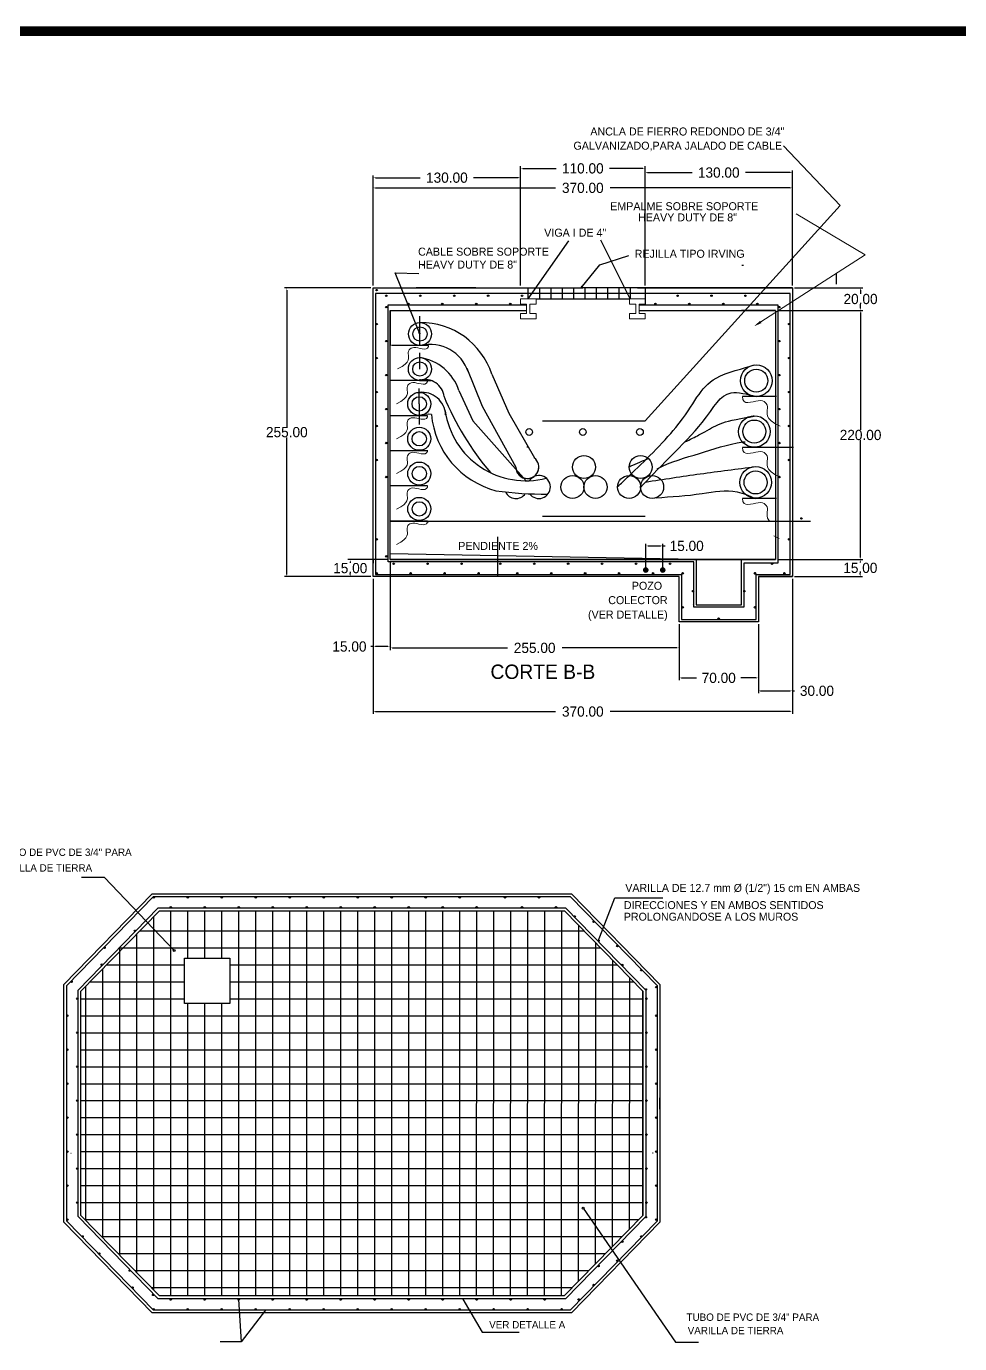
# Model space of a CAD drawing. Header units: centimetres. Extents: x 899 to 279254, y -3207 to 1299.
# Drawn here: x 9778 to 10602, y -2242 to -1079 of the extents above; entities that cross this region are included whole.
import ezdxf
from ezdxf.enums import TextEntityAlignment as Align

# ---------------------------------------------------------------- set-up
doc = ezdxf.new("R2010")
doc.units = ezdxf.units.CM
doc.header["$LTSCALE"] = 10
doc.header["$MEASUREMENT"] = 0
doc.layers.get('0').update_dxf_attribs({"linetype": 'CONTINUOUS'})
doc.layers.get('DEFPOINTS').update_dxf_attribs({"color": 2, "linetype": 'CONTINUOUS'})
for name, color, linetype in [('CABLES Y VARILLAS', 7, 'CONTINUOUS'), ('DIM', 7, 'CONTINUOUS'), ('Ductos', 30, 'CONTINUOUS'), ('MARCO', 7, 'CONTINUOUS'), ('REGISTRO', 1, 'CONTINUOUS'), ('TEXTOS', 7, 'CONTINUOUS'), ('VARILLAS', 30, 'CONTINUOUS')]:
    doc.layers.add(name, color=color, linetype=linetype)
doc.styles.get("Standard").update_dxf_attribs({"font": ''})
doc.styles.add('Zurich', font='')
doc.styles.get('Standard').set_extended_font_data('Zurich Ex BT')
doc.styles.get('Zurich').set_extended_font_data('Zurich Ex BT')
doc.dimstyles.new('AR-1', dxfattribs={"dimscale": 40, "dimtxt": 0.05, "dimasz": 0.04, "dimexe": 0.06, "dimexo": 0.05, "dimgap": 0.01, "dimtad": 0, "dimtih": 1, "dimtoh": 1, "dimzin": 0, "dimdsep": 46, "dimtxsty": 'Zurich', "dimblk": 'CLOSEDBLANK', "dimcen": 0, "dimclre": 256, "dimclrt": 256, "dimadec": 0, "dimazin": 0, "dimtfac": 1, "dimtofl": 0, "dimtmove": 2, "dimatfit": 3, "dimldrblk": 'CLOSEDBLANK', "dimfxl": 0, "dimtolj": 1, "dimtzin": 0, "dimarcsym": 0})
doc.dimstyles.get("Standard").update_dxf_attribs({"dimtxt": 9, "dimasz": 2, "dimexe": 2, "dimexo": 2, "dimgap": 0.09, "dimtad": 0, "dimtih": 1, "dimtoh": 1, "dimzin": 0, "dimdsep": 46, "dimtxsty": 'Standard', "dimcen": 0.09, "dimadec": 0, "dimazin": 0, "dimtfac": 1, "dimtofl": 0, "dimtmove": 0, "dimatfit": 3, "dimfxl": 0, "dimtolj": 1, "dimtzin": 0, "dimarcsym": 0})

# ---------------------------------------------------------------- blocks, each defined once
blk = doc.blocks.new('_ClosedBlank')
at = {"color": 0, "linetype": 'ByBlock', "lineweight": -2}
for p, q in [((-1, 0.17), (0, 0)), ((-1, 0.17), (-1, -0.17)), ((0, 0), (-1, -0.17))]:
    blk.add_line(p, q, dxfattribs=at)
blk = doc.blocks.new('*D14')
at = {"layer": 'DEFPOINTS', "color": 0}
for p in [(10354.3, -1605.1), (10424.3, -1605.1), (10424.3, -1654.5)]:
    blk.add_point(p, dxfattribs=at)
at = {"layer": 'DIM', "color": 0, "lineweight": -2}
for p, q in [((10354.3, -1607.1), (10354.3, -1656.5)), ((10424.3, -1607.1), (10424.3, -1656.5)), ((10356.3, -1654.5), (10369.8, -1654.5)), ((10422.3, -1654.5), (10408.9, -1654.5))]:
    blk.add_line(p, q, dxfattribs=at)
at = {"layer": 'DIM', "color": 0}
for points in [[(10356.3, -1654.2), (10356.3, -1654.8), (10354.3, -1654.5)], [(10422.3, -1654.2), (10422.3, -1654.8), (10424.3, -1654.5)]]:
    blk.add_solid(points, dxfattribs=at)
at = {"layer": 'DIM', "color": 0, "insert": (10389.3, -1654.5), "char_height": 9, "attachment_point": 5}
blk.add_mtext('\\A1;70.00', dxfattribs=at)
blk = doc.blocks.new('*D15')
at = {"layer": 'DEFPOINTS', "color": 0}
for p in [(10454.3, -1565.1), (10424.3, -1605.1), (10424.3, -1665.9)]:
    blk.add_point(p, dxfattribs=at)
at = {"layer": 'DIM', "color": 0, "lineweight": -2}
for p, q in [((10454.3, -1567.1), (10454.3, -1667.9)), ((10424.3, -1607.1), (10424.3, -1667.9)), ((10426.3, -1665.9), (10452.3, -1665.9)), ((10454.3, -1665.9), (10456.3, -1665.9))]:
    blk.add_line(p, q, dxfattribs=at)
at = {"layer": 'DIM', "color": 0}
for points in [[(10426.3, -1665.6), (10426.3, -1666.3), (10424.3, -1665.9)], [(10452.3, -1665.6), (10452.3, -1666.3), (10454.3, -1665.9)]]:
    blk.add_solid(points, dxfattribs=at)
at = {"layer": 'DIM', "color": 0, "insert": (10476, -1665.9), "char_height": 9, "attachment_point": 5}
blk.add_mtext('\\A1;30.00', dxfattribs=at)
blk = doc.blocks.new('*D16')
at = {"layer": 'DEFPOINTS', "color": 0}
for p in [(10099.3, -1550.1), (10064, -1565.1), (10084.3, -1565.1)]:
    blk.add_point(p, dxfattribs=at)
at = {"layer": 'TEXTOS', "color": 0, "lineweight": -2}
for p, q in [((10097.3, -1550.1), (10062, -1550.1)), ((10064, -1552.1), (10064, -1552.9)), ((10082.3, -1565.1), (10062, -1565.1)), ((10064, -1563.1), (10064, -1562.2))]:
    blk.add_line(p, q, dxfattribs=at)
at = {"layer": 'TEXTOS', "color": 0}
for points in [[(10063.7, -1552.1), (10064.4, -1552.1), (10064, -1550.1)], [(10063.7, -1563.1), (10064.4, -1563.1), (10064, -1565.1)]]:
    blk.add_solid(points, dxfattribs=at)
at = {"layer": 'TEXTOS', "color": 0, "insert": (10064, -1557.6), "char_height": 9, "attachment_point": 5}
blk.add_mtext('\\A1;15.00', dxfattribs=at)
blk = doc.blocks.new('*D17')
at = {"layer": 'DEFPOINTS', "color": 0}
for p in [(10339.9, -1538), (10324.9, -1559.3), (10339.9, -1559.3)]:
    blk.add_point(p, dxfattribs=at)
at = {"layer": 'TEXTOS', "color": 0, "lineweight": -2}
for p, q in [((10324.9, -1557.3), (10324.9, -1536)), ((10326.9, -1538), (10337.9, -1538)), ((10339.9, -1557.3), (10339.9, -1536)), ((10339.9, -1538), (10341.9, -1538))]:
    blk.add_line(p, q, dxfattribs=at)
at = {"layer": 'TEXTOS', "color": 0}
for points in [[(10326.9, -1537.7), (10326.9, -1538.3), (10324.9, -1538)], [(10337.9, -1537.7), (10337.9, -1538.3), (10339.9, -1538)]]:
    blk.add_solid(points, dxfattribs=at)
at = {"layer": 'TEXTOS', "color": 0, "insert": (10361, -1538), "char_height": 9, "attachment_point": 5}
blk.add_mtext('\\A1;15.00', dxfattribs=at)
blk = doc.blocks.new('*D18')
at = {"layer": 'DEFPOINTS', "color": 0}
for p in [(10084.3, -1565.1), (10454.3, -1565.1), (10454.3, -1684.2)]:
    blk.add_point(p, dxfattribs=at)
at = {"layer": 'DIM', "color": 0, "lineweight": -2}
for p, q in [((10084.3, -1567.1), (10084.3, -1686.2)), ((10454.3, -1567.1), (10454.3, -1686.2)), ((10086.3, -1684.2), (10245.1, -1684.2)), ((10452.3, -1684.2), (10293.6, -1684.2))]:
    blk.add_line(p, q, dxfattribs=at)
at = {"layer": 'DIM', "color": 0}
for points in [[(10086.3, -1683.9), (10086.3, -1684.6), (10084.3, -1684.2)], [(10452.3, -1683.9), (10452.3, -1684.6), (10454.3, -1684.2)]]:
    blk.add_solid(points, dxfattribs=at)
at = {"layer": 'DIM', "color": 0, "insert": (10269.3, -1684.2), "char_height": 9, "attachment_point": 5}
blk.add_mtext('\\A1;370.00', dxfattribs=at)
blk = doc.blocks.new('*D19')
at = {"layer": 'DEFPOINTS', "color": 0}
for p in [(10439.3, -1550.1), (10454.3, -1565.1), (10514.3, -1565.1)]:
    blk.add_point(p, dxfattribs=at)
at = {"layer": 'DIM', "color": 0, "lineweight": -2}
for p, q in [((10441.3, -1550.1), (10516.3, -1550.1)), ((10514.3, -1552.1), (10514.3, -1552.7)), ((10456.3, -1565.1), (10516.3, -1565.1)), ((10514.3, -1563.1), (10514.3, -1562))]:
    blk.add_line(p, q, dxfattribs=at)
at = {"layer": 'DIM', "color": 0}
for points in [[(10514, -1552.1), (10514.7, -1552.1), (10514.3, -1550.1)], [(10514, -1563.1), (10514.7, -1563.1), (10514.3, -1565.1)]]:
    blk.add_solid(points, dxfattribs=at)
at = {"layer": 'DIM', "color": 0, "insert": (10514.3, -1557.4), "char_height": 9, "attachment_point": 5}
blk.add_mtext('\\A1;15.00', dxfattribs=at)
blk = doc.blocks.new('*D20')
at = {"layer": 'DEFPOINTS', "color": 0}
for p in [(10084.3, -1222), (10084.3, -1310.1), (10454.3, -1310.1)]:
    blk.add_point(p, dxfattribs=at)
at = {"layer": 'TEXTOS', "color": 0, "lineweight": -2}
for p, q in [((10084.3, -1308.1), (10084.3, -1220)), ((10454.3, -1308.1), (10454.3, -1220)), ((10086.3, -1222), (10245.1, -1222)), ((10452.3, -1222), (10293.6, -1222))]:
    blk.add_line(p, q, dxfattribs=at)
at = {"layer": 'TEXTOS', "color": 0}
for points in [[(10086.3, -1221.7), (10086.3, -1222.4), (10084.3, -1222)], [(10452.3, -1221.7), (10452.3, -1222.4), (10454.3, -1222)]]:
    blk.add_solid(points, dxfattribs=at)
at = {"layer": 'TEXTOS', "color": 0, "insert": (10269.3, -1222), "char_height": 9, "attachment_point": 5}
blk.add_mtext('\\A1;370.00', dxfattribs=at)
blk = doc.blocks.new('*D21')
at = {"layer": 'DEFPOINTS', "color": 0}
for p in [(10084.3, -1310.1), (10008, -1565.1), (10084.3, -1565.1)]:
    blk.add_point(p, dxfattribs=at)
at = {"layer": 'DIM', "color": 0, "lineweight": -2}
for p, q in [((10082.3, -1310.1), (10006, -1310.1)), ((10008, -1312.1), (10008, -1432.9)), ((10008, -1563.1), (10008, -1442.2)), ((10082.3, -1565.1), (10006, -1565.1))]:
    blk.add_line(p, q, dxfattribs=at)
at = {"layer": 'DIM', "color": 0}
for points in [[(10007.7, -1312.1), (10008.3, -1312.1), (10008, -1310.1)], [(10007.7, -1563.1), (10008.3, -1563.1), (10008, -1565.1)]]:
    blk.add_solid(points, dxfattribs=at)
at = {"layer": 'DIM', "color": 0, "insert": (10008, -1437.6), "char_height": 9, "attachment_point": 5}
blk.add_mtext('\\A1;255.00', dxfattribs=at)
blk = doc.blocks.new('*D22')
at = {"layer": 'DEFPOINTS', "color": 0}
for p in [(10439.3, -1330.1), (10514.5, -1330.1), (10439.3, -1550.1)]:
    blk.add_point(p, dxfattribs=at)
at = {"layer": 'DIM', "color": 0, "lineweight": -2}
for p, q in [((10441.3, -1330.1), (10516.5, -1330.1)), ((10514.5, -1332.1), (10514.5, -1435.4)), ((10514.5, -1548.1), (10514.5, -1444.7)), ((10441.3, -1550.1), (10516.5, -1550.1))]:
    blk.add_line(p, q, dxfattribs=at)
at = {"layer": 'DIM', "color": 0}
for points in [[(10514.2, -1332.1), (10514.8, -1332.1), (10514.5, -1330.1)], [(10514.2, -1548.1), (10514.8, -1548.1), (10514.5, -1550.1)]]:
    blk.add_solid(points, dxfattribs=at)
at = {"layer": 'DIM', "color": 0, "insert": (10514.5, -1440.1), "char_height": 9, "attachment_point": 5}
blk.add_mtext('\\A1;220.00', dxfattribs=at)
blk = doc.blocks.new('*D23')
at = {"layer": 'DEFPOINTS', "color": 0}
for p in [(10454.3, -1310.1), (10439.3, -1330.1), (10514.5, -1330.1)]:
    blk.add_point(p, dxfattribs=at)
at = {"layer": 'DIM', "color": 0, "lineweight": -2}
for p, q in [((10456.3, -1310.1), (10516.5, -1310.1)), ((10514.5, -1312.1), (10514.5, -1315.4)), ((10514.5, -1328.1), (10514.5, -1324.7)), ((10441.3, -1330.1), (10516.5, -1330.1))]:
    blk.add_line(p, q, dxfattribs=at)
at = {"layer": 'DIM', "color": 0}
for points in [[(10514.2, -1312.1), (10514.9, -1312.1), (10514.5, -1310.1)], [(10514.2, -1328.1), (10514.9, -1328.1), (10514.5, -1330.1)]]:
    blk.add_solid(points, dxfattribs=at)
at = {"layer": 'DIM', "color": 0, "insert": (10514.5, -1320.1), "char_height": 9, "attachment_point": 5}
blk.add_mtext('\\A1;20.00', dxfattribs=at)
blk = doc.blocks.new('*D24')
at = {"layer": 'DEFPOINTS', "color": 0}
for p in [(10214.3, -1213), (10084.3, -1310.1), (10214.3, -1310.1)]:
    blk.add_point(p, dxfattribs=at)
at = {"layer": 'DIM', "color": 0, "lineweight": -2}
for p, q in [((10084.3, -1308.1), (10084.3, -1211)), ((10086.3, -1213), (10125.8, -1213)), ((10212.3, -1213), (10172.9, -1213)), ((10214.3, -1308.1), (10214.3, -1211))]:
    blk.add_line(p, q, dxfattribs=at)
at = {"layer": 'DIM', "color": 0}
for points in [[(10086.3, -1212.7), (10086.3, -1213.4), (10084.3, -1213)], [(10212.3, -1212.7), (10212.3, -1213.4), (10214.3, -1213)]]:
    blk.add_solid(points, dxfattribs=at)
at = {"layer": 'DIM', "color": 0, "insert": (10149.3, -1213), "char_height": 9, "attachment_point": 5}
blk.add_mtext('\\A1;130.00', dxfattribs=at)
blk = doc.blocks.new('*D25')
at = {"layer": 'DEFPOINTS', "color": 0}
for p in [(10324.3, -1204.8), (10214.3, -1308.1), (10324.3, -1308.1)]:
    blk.add_point(p, dxfattribs=at)
at = {"layer": 'DIM', "color": 0, "lineweight": -2}
for p, q in [((10214.3, -1306.1), (10214.3, -1202.8)), ((10216.3, -1204.8), (10245.8, -1204.8)), ((10322.3, -1204.8), (10292.9, -1204.8)), ((10324.3, -1306.1), (10324.3, -1202.8))]:
    blk.add_line(p, q, dxfattribs=at)
at = {"layer": 'DIM', "color": 0}
for points in [[(10216.3, -1204.5), (10216.3, -1205.1), (10214.3, -1204.8)], [(10322.3, -1204.5), (10322.3, -1205.1), (10324.3, -1204.8)]]:
    blk.add_solid(points, dxfattribs=at)
at = {"layer": 'DIM', "color": 0, "insert": (10269.3, -1204.8), "char_height": 9, "attachment_point": 5}
blk.add_mtext('\\A1;110.00', dxfattribs=at)
blk = doc.blocks.new('*D26')
at = {"layer": 'DEFPOINTS', "color": 0}
for p in [(10454.3, -1208.5), (10324.3, -1310.1), (10454.3, -1310.1)]:
    blk.add_point(p, dxfattribs=at)
at = {"layer": 'DIM', "color": 0, "lineweight": -2}
for p, q in [((10324.3, -1308.1), (10324.3, -1206.5)), ((10326.3, -1208.5), (10365.8, -1208.5)), ((10452.3, -1208.5), (10412.9, -1208.5)), ((10454.3, -1308.1), (10454.3, -1206.5))]:
    blk.add_line(p, q, dxfattribs=at)
at = {"layer": 'DIM', "color": 0}
for points in [[(10326.3, -1208.2), (10326.3, -1208.9), (10324.3, -1208.5)], [(10452.3, -1208.2), (10452.3, -1208.9), (10454.3, -1208.5)]]:
    blk.add_solid(points, dxfattribs=at)
at = {"layer": 'DIM', "color": 0, "insert": (10389.3, -1208.5), "char_height": 9, "attachment_point": 5}
blk.add_mtext('\\A1;130.00', dxfattribs=at)
blk = doc.blocks.new('*D27')
at = {"layer": 'DEFPOINTS', "color": 0}
for p in [(10099.3, -1550.1), (10084.3, -1565.1), (10084.3, -1626.8)]:
    blk.add_point(p, dxfattribs=at)
at = {"layer": 'DIM', "color": 0, "lineweight": -2}
for p, q in [((10099.3, -1552.1), (10099.3, -1628.8)), ((10084.3, -1567.1), (10084.3, -1628.8)), ((10084.3, -1626.8), (10082.3, -1626.8)), ((10097.3, -1626.8), (10086.3, -1626.8))]:
    blk.add_line(p, q, dxfattribs=at)
at = {"layer": 'DIM', "color": 0}
for points in [[(10086.3, -1626.5), (10086.3, -1627.1), (10084.3, -1626.8)], [(10097.3, -1626.5), (10097.3, -1627.1), (10099.3, -1626.8)]]:
    blk.add_solid(points, dxfattribs=at)
at = {"layer": 'DIM', "color": 0, "insert": (10063.3, -1626.8), "char_height": 9, "attachment_point": 5}
blk.add_mtext('\\A1;15.00', dxfattribs=at)
blk = doc.blocks.new('*D28')
at = {"layer": 'DEFPOINTS', "color": 0}
for p in [(10099.3, -1626.8), (10354.3, -1626.8), (10354.3, -1628)]:
    blk.add_point(p, dxfattribs=at)
at = {"layer": 'DIM', "color": 0, "lineweight": -2}
for p, q in [((10099.3, -1628.8), (10099.3, -1630)), ((10101.3, -1628), (10202.7, -1628)), ((10352.3, -1628), (10251, -1628)), ((10354.3, -1628.8), (10354.3, -1630))]:
    blk.add_line(p, q, dxfattribs=at)
at = {"layer": 'DIM', "color": 0}
for points in [[(10101.3, -1627.7), (10101.3, -1628.3), (10099.3, -1628)], [(10352.3, -1627.7), (10352.3, -1628.3), (10354.3, -1628)]]:
    blk.add_solid(points, dxfattribs=at)
at = {"layer": 'DIM', "color": 0, "insert": (10226.8, -1628), "char_height": 9, "attachment_point": 5}
blk.add_mtext('\\A1;255.00', dxfattribs=at)
blk = doc.blocks.new('Marco-Reg')
at = {"layer": 'MARCO', "linetype": 'Continuous', "const_width": 8.49}
blk.add_lwpolyline([(11923.6, -3202.3), (11923.6, -1083.6), (8649.3, -1083.6), (8649.3, -3202.3)], close=True, dxfattribs=at)

msp = doc.modelspace()

# ---------------------------------------------------------------- linework, layer by layer
at = {"color": 0}
for p, q in [((10492.959, -1297.203), (10492.959, -1307.076)), ((10099.335, -1516.064), (10470.347, -1516.064))]:
    msp.add_line(p, q, dxfattribs=at)
at = {"layer": 'CABLES Y VARILLAS'}
for points in [[(10166.816, -1380.997), (10180.334, -1414.654), (10210.187, -1468.358)], [(10189.034, -1386.475), (10203.905, -1420.802), (10226.518, -1460.335)], [(10159.939, -1400.872), (10172.282, -1427.437), (10219.297, -1480.448)]]:
    msp.add_lwpolyline(points, dxfattribs=at)
for centre, radius in [((10125.544, -1350.924), 10.16), ((10125.544, -1350.924), 6.321), ((10125.444, -1381.859), 10.16), ((10125.444, -1381.859), 6.321), ((10422.43, -1392.133), 13.935), ((10422.43, -1392.133), 10.16), ((10124.921, -1412.614), 10.16), ((10124.921, -1412.614), 6.321), ((10420.691, -1437.013), 13.935), ((10420.691, -1437.013), 10.16), ((10124.921, -1443.443), 10.16), ((10124.921, -1443.443), 6.321), ((10124.934, -1474.125), 10.16), ((10124.934, -1474.125), 6.321), ((10421.85, -1481.913), 13.935), ((10421.85, -1481.913), 10.16), ((10124.934, -1505.308), 10.16), ((10124.934, -1505.308), 6.321)]:
    msp.add_circle(centre, radius, dxfattribs=at)
for centre, radius, start, end in [((10126.005, -1407.071), 66.309, 18.095956, 90.398186), ((10134.488, -1395.593), 35.516, 18.094162, 103.539021), ((10119.181, -1414.085), 42.846, 17.961528, 81.594922), ((10129.864, -1408.196), 17.097, 6.811927, 104.974825), ((10127.194, -1423.371), 21.04, 3.324321, 96.200247), ((10381.81, -1309.015), 254.263, 202.313541, 220.244618), ((10132.214, -1448.641), 26.875, 82.596003, 105.745945), ((10211.974, -1415.124), 76.605, 185.141923, 255.310072), ((10219.202, -1408.258), 72.239, 188.443647, 284.33187), ((10220.347, -1468.358), 10.16, 180, 0), ((10235.533, -1186.091), 306.166, 261.929115, 270.504033)]:
    msp.add_arc(centre, radius, start, end, dxfattribs=at)
for points, knots in [([(10359.345, -1446.227), (10364.059, -1444), (10387.132, -1432.687), (10387.236, -1428.541), (10422.572, -1423.312), (10419.959, -1423.326), (10419.816, -1423.327)], [57.68418635, 57.68418635, 57.68418635, 57.68418635, 67.81992654, 112.03387406, 119.05180915, 119.45614884, 119.45614884, 119.45614884, 119.45614884]), ([(10335.055, -1470.053), (10347.066, -1463.454), (10372.196, -1456.921), (10397.371, -1448.06), (10412.19, -1445.903), (10412.714, -1446.202)], [16.33168673, 16.33168673, 16.33168673, 16.33168673, 56.77685214, 96.6991308, 98.50797746, 98.50797746, 98.50797746, 98.50797746]), ([(10324.558, -1481.57), (10340.689, -1479.084), (10373.011, -1474.136), (10405.453, -1470.043), (10421.702, -1467.992)], [4.10076905, 4.10076905, 4.10076905, 4.10076905, 53.06154325, 102.19292614, 102.19292614, 102.19292614, 102.19292614])]:
    msp.add_open_spline(points, degree=3, knots=knots, dxfattribs=at)
msp.add_spline([(10334.061, -1495.468), (10374.637, -1491.751), (10405.605, -1490.218), (10421.505, -1496.214)], degree=3, dxfattribs=at)
at = {"layer": 'DIM'}
for p, q in [((10099.335, -1330.064), (10099.335, -1361.064)), ((10125.544, -1360.852), (10125.544, -1335.07)), ((10439.335, -1330.064), (10409.335, -1330.064)), ((10125.444, -1381.859), (10125.444, -1367.535)), ((10125.446, -1390.832), (10125.446, -1392.528)), ((10124.921, -1412.614), (10124.921, -1398.949)), ((10124.921, -1412.614), (10124.921, -1430.856)), ((10220.347, -1451.166), (10220.347, -1450.085)), ((10194.335, -1565.064), (10194.335, -1530.066)), ((9811.211, -2034.965), (9811.211, -2024.965)), ((10337.322, -2034.965), (10337.322, -2024.965))]:
    msp.add_line(p, q, dxfattribs=at)
msp.add_lwpolyline([(10125.446, -1392.019), (10135.394, -1392.019)], dxfattribs=at)
msp.add_arc((10381.81, -1309.015), 254.263, 227.387416, 227.389591, dxfattribs=at)
for points in [[(10310.191, -1468.073), (10314.037, -1466.403), (10320.092, -1463.799), (10327.081, -1460.75)], [(10300.038, -1485.535), (10302.627, -1483.137), (10306.234, -1479.793), (10310.423, -1475.836)]]:
    msp.add_open_spline(points, degree=3, dxfattribs=at)
at = {"layer": 'Ductos'}
for centre, radius in [((10221.972, -1437.431), 3.006), ((10269.335, -1437.431), 3.006), ((10319.724, -1437.431), 3.006), ((10270.347, -1468.358), 10.16), ((10320.347, -1468.358), 10.16), ((10260.187, -1485.993), 10.16), ((10260.187, -1485.993), 10.16), ((10280.507, -1485.993), 10.16), ((10280.507, -1485.993), 10.16), ((10310.187, -1485.993), 10.16), ((10310.187, -1485.993), 10.16), ((10330.507, -1485.993), 10.16), ((10330.507, -1485.993), 10.16)]:
    msp.add_circle(centre, radius, dxfattribs=at)
for centre, start, end in [((10220.347, -1468.358), 180, 53.07653), ((10230.507, -1485.993), 216.041566, 146.888864), ((10210.187, -1485.993), 205.094619, 325.243788), ((10210.187, -1485.993), 205.094619, 325.243788)]:
    msp.add_arc(centre, 10.16, start, end, dxfattribs=at)
at = {"layer": 'REGISTRO'}
for p, q in [((10133.193, -1361.064), (10100.347, -1361.064)), ((10132.181, -1392.064), (10099.335, -1392.064)), ((10440.347, -1405.991), (10410.347, -1405.991)), ((10132.181, -1423.064), (10099.335, -1423.064)), ((10455.347, -1450.991), (10410.347, -1450.991)), ((10132.181, -1454.064), (10099.335, -1454.064)), ((10132.181, -1485.066), (10099.335, -1485.066)), ((10440.347, -1495.991), (10410.347, -1495.991)), ((10132.181, -1516.064), (10099.335, -1516.064)), ((10132.181, -1516.064), (10099.335, -1516.064)), ((10099.335, -1550.064), (10439.335, -1550.064)), ((10369.335, -1550.058), (10369.335, -1590.058)), ((10409.335, -1590.058), (10409.335, -1550.058)), ((10369.335, -1590.058), (10409.335, -1590.058)), ((9826.211, -2128.86), (9826.211, -1931.068)), ((10322.322, -2128.86), (10322.322, -1931.068)), ((9817.211, -2073.965), (9817.711, -2073.965)), ((10331.322, -2073.965), (10330.822, -2073.965)), ((10252.948, -2199.965), (9895.585, -2199.965)), ((10252.948, -2199.966), (9895.585, -2199.966))]:
    msp.add_line(p, q, dxfattribs=at)
for points in [[(10324.335, -1310.064), (10454.335, -1310.064), (10454.335, -1530.066), (10454.335, -1565.064), (10424.335, -1565.064), (10424.335, -1605.058), (10354.335, -1605.058), (10354.335, -1565.064), (10084.335, -1565.064), (10084.335, -1530.066), (10084.335, -1310.064), (10214.335, -1310.064)], [(10319.071, -1330.064), (10439.335, -1330.064), (10439.335, -1550.064), (10099.335, -1550.064), (10099.335, -1530.066), (10099.335, -1330.064), (10219.599, -1330.064)], [(10259.322, -1844.965), (10337.322, -1924.965), (10337.322, -2134.965), (10259.27, -2214.966), (9889.263, -2214.966), (9811.211, -2134.965), (9811.211, -1924.965), (9889.211, -1844.965), (10259.211, -1844.965)], [(9895.585, -2199.966), (9826.211, -2128.86), (9826.211, -1931.068), (9895.535, -1859.965), (10252.998, -1859.965), (10322.322, -1931.068), (10322.322, -2128.86), (10252.948, -2199.966)]]:
    msp.add_lwpolyline(points, dxfattribs=at)
at = {"layer": 'REGISTRO', "lineweight": 5}
for points in [[(10105.791, -1381.604), (10109.693, -1379.528), (10112.409, -1377.595), (10114.141, -1375.794), (10115.092, -1374.114), (10115.465, -1372.545), (10115.461, -1371.076), (10115.285, -1369.696), (10115.137, -1368.395), (10115.186, -1367.168), (10115.466, -1366.038), (10115.974, -1365.032), (10116.709, -1364.181), (10117.668, -1363.511), (10118.852, -1363.052), (10120.257, -1362.833), (10121.883, -1362.881), (10123.71, -1363.192), (10125.645, -1363.634), (10127.578, -1364.04), (10129.399, -1364.244), (10130.998, -1364.08), (10132.263, -1363.383), (10133.084, -1361.985), (10133.193, -1361.064)], [(10104.779, -1412.604), (10108.681, -1410.528), (10111.396, -1408.595), (10113.129, -1406.794), (10114.08, -1405.114), (10114.453, -1403.545), (10114.449, -1402.076), (10114.272, -1400.696), (10114.125, -1399.395), (10114.174, -1398.168), (10114.454, -1397.038), (10114.962, -1396.032), (10115.696, -1395.181), (10116.656, -1394.511), (10117.84, -1394.052), (10119.245, -1393.833), (10120.871, -1393.881), (10122.698, -1394.192), (10124.633, -1394.634), (10126.566, -1395.04), (10128.387, -1395.244), (10129.985, -1395.08), (10131.251, -1394.383), (10132.072, -1392.985), (10132.181, -1392.064)], [(10443.598, -1432.391), (10438.89, -1429.886), (10435.614, -1427.554), (10433.524, -1425.381), (10432.377, -1423.355), (10431.927, -1421.462), (10431.931, -1419.689), (10432.144, -1418.024), (10432.323, -1416.454), (10432.263, -1414.974), (10431.926, -1413.611), (10431.313, -1412.398), (10430.426, -1411.371), (10429.269, -1410.563), (10427.841, -1410.009), (10426.145, -1409.744), (10424.183, -1409.802), (10421.98, -1410.178), (10419.645, -1410.711), (10417.313, -1411.201), (10415.116, -1411.447), (10413.187, -1411.249), (10411.661, -1410.408), (10410.67, -1408.722), (10410.347, -1405.991)], [(10104.779, -1443.604), (10108.681, -1441.528), (10111.396, -1439.595), (10113.129, -1437.794), (10114.08, -1436.114), (10114.453, -1434.545), (10114.449, -1433.076), (10114.272, -1431.696), (10114.125, -1430.395), (10114.174, -1429.168), (10114.454, -1428.038), (10114.962, -1427.032), (10115.696, -1426.181), (10116.656, -1425.511), (10117.84, -1425.052), (10119.245, -1424.833), (10120.871, -1424.881), (10122.698, -1425.192), (10124.633, -1425.634), (10126.566, -1426.04), (10128.387, -1426.244), (10129.985, -1426.08), (10131.251, -1425.383), (10132.072, -1423.985), (10132.181, -1423.064)], [(10443.598, -1477.391), (10438.89, -1474.886), (10435.614, -1472.554), (10433.524, -1470.381), (10432.377, -1468.355), (10431.927, -1466.462), (10431.931, -1464.689), (10432.144, -1463.024), (10432.323, -1461.454), (10432.263, -1459.974), (10431.926, -1458.611), (10431.313, -1457.398), (10430.426, -1456.371), (10429.269, -1455.563), (10427.841, -1455.009), (10426.145, -1454.744), (10424.183, -1454.802), (10421.98, -1455.178), (10419.645, -1455.711), (10417.313, -1456.201), (10415.116, -1456.447), (10413.187, -1456.249), (10411.661, -1455.408), (10410.67, -1453.722), (10410.347, -1450.991)], [(10104.779, -1505.605), (10108.681, -1503.53), (10111.396, -1501.597), (10113.129, -1499.796), (10114.08, -1498.116), (10114.453, -1496.547), (10114.449, -1495.077), (10114.272, -1493.697), (10114.125, -1492.396), (10114.174, -1491.169), (10114.454, -1490.039), (10114.962, -1489.034), (10115.696, -1488.183), (10116.656, -1487.513), (10117.84, -1487.054), (10119.245, -1486.834), (10120.871, -1486.882), (10122.698, -1487.194), (10124.633, -1487.636), (10126.566, -1488.042), (10128.387, -1488.246), (10129.985, -1488.082), (10131.251, -1487.384), (10132.072, -1485.987), (10132.181, -1485.066)], [(10434.112, -1515.992), (10433.524, -1515.381), (10432.377, -1513.355), (10431.927, -1511.462), (10431.931, -1509.689), (10432.144, -1508.024), (10432.323, -1506.454), (10432.263, -1504.974), (10431.926, -1503.611), (10431.313, -1502.398), (10430.426, -1501.371), (10429.269, -1500.563), (10427.841, -1500.009), (10426.145, -1499.744), (10424.183, -1499.802), (10421.98, -1500.178), (10419.645, -1500.711), (10417.313, -1501.201), (10415.116, -1501.447), (10413.187, -1501.249), (10411.661, -1500.408), (10410.67, -1498.722), (10410.347, -1495.991)], [(10104.779, -1536.604), (10108.681, -1534.528), (10111.396, -1532.595), (10113.129, -1530.794), (10114.08, -1529.114), (10114.453, -1527.545), (10114.449, -1526.076), (10114.272, -1524.696), (10114.125, -1523.395), (10114.174, -1522.168), (10114.454, -1521.038), (10114.962, -1520.032), (10115.696, -1519.181), (10116.656, -1518.511), (10117.84, -1518.052), (10119.245, -1517.833), (10120.871, -1517.881), (10122.698, -1518.192), (10124.633, -1518.634), (10126.566, -1519.04), (10128.387, -1519.244), (10129.985, -1519.08), (10131.251, -1518.383), (10132.072, -1516.985), (10132.181, -1516.064)], [(10442.586, -1531.464), (10437.878, -1528.96)]]:
    msp.add_lwpolyline(points, dxfattribs=at)
at = {"layer": 'REGISTRO'}
msp.add_lwpolyline([(9917.558, -1901.765), (9957.558, -1901.765), (9957.558, -1941.765), (9917.558, -1941.765)], close=True, dxfattribs=at)
at = {"layer": 'TEXTOS', "lineweight": 5}
for p, q in [((10518.605, -1281.084), (10457.796, -1244.795)), ((10426.371, -1340.307), (10518.605, -1281.084)), ((10219.599, -1324.657), (10219.599, -1332.82)), ((10222.671, -1324.657), (10222.671, -1332.82)), ((10228.058, -1319.937), (10228.058, -1324.657)), ((10310.612, -1319.937), (10310.612, -1324.657)), ((10315.999, -1324.657), (10315.999, -1332.82)), ((10319.071, -1324.657), (10319.071, -1332.82)), ((10228.066, -1332.82), (10228.066, -1337.54)), ((10310.612, -1332.82), (10310.612, -1337.54))]:
    msp.add_line(p, q, dxfattribs=at)
at = {"layer": 'TEXTOS'}
for p, q in [((10128.908, -1290.064), (10127.508, -1290.064)), ((10409.762, -1290.064), (10411.162, -1290.064)), ((10084.335, -1310.064), (10269.335, -1310.064)), ((10084.335, -1310.064), (10214.335, -1310.064)), ((10099.335, -1310.064), (10192.238, -1310.064)), ((10099.335, -1310.064), (10128.908, -1310.064)), ((10099.335, -1310.064), (10221.193, -1310.064)), ((10174.999, -1310.064), (10122.186, -1310.064)), ((10214.335, -1310.064), (10221.193, -1310.064)), ((10221.193, -1319.937), (10221.193, -1310.064)), ((10221.193, -1310.064), (10231.193, -1310.064)), ((10231.193, -1310.064), (10231.193, -1319.937)), ((10241.193, -1310.064), (10241.193, -1319.937)), ((10251.193, -1310.064), (10251.193, -1319.937)), ((10261.193, -1310.064), (10261.193, -1319.937)), ((10454.335, -1310.064), (10269.335, -1310.064)), ((10271.193, -1310.064), (10271.193, -1319.937)), ((10281.193, -1310.064), (10281.193, -1319.937)), ((10291.193, -1310.064), (10291.193, -1319.937)), ((10291.193, -1310.064), (10291.193, -1319.937)), ((10301.193, -1310.064), (10301.193, -1319.937)), ((10311.193, -1310.064), (10311.193, -1319.937)), ((10317.477, -1310.064), (10324.335, -1310.064)), ((10439.335, -1310.064), (10317.477, -1310.064)), ((10324.335, -1310.064), (10317.477, -1310.064)), ((10324.335, -1310.064), (10324.335, -1324.657)), ((10454.335, -1310.064), (10324.335, -1310.064)), ((10439.335, -1310.064), (10346.432, -1310.064)), ((10363.671, -1310.064), (10416.484, -1310.064)), ((10221.193, -1315), (10324.335, -1315)), ((10228.058, -1319.937), (10310.612, -1319.937)), ((10233.77, -1427.544), (10324.264, -1427.544)), ((10233.77, -1511.655), (10324.264, -1511.655)), ((10369.335, -1550.058), (10099.335, -1544.958)), ((10084.335, -1550.064), (10084.335, -1553.064)), ((10088.335, -1550.064), (10087.335, -1550.064)), ((10424.335, -1550.064), (10099.335, -1550.064)), ((10369.335, -1550.058), (10354.335, -1550.058)), ((10354.335, -1550.058), (10354.335, -1550.064)), ((10357.335, -1550.058), (10357.335, -1550.064)), ((10366.335, -1550.058), (10366.335, -1550.064)), ((10412.335, -1550.064), (10412.335, -1550.058)), ((10421.335, -1550.064), (10421.335, -1550.058)), ((10424.335, -1565.064), (10454.335, -1565.064)), ((10366.335, -1590.058), (10366.335, -1590.058)), ((10366.335, -1590.058), (10366.335, -1590.058))]:
    msp.add_line(p, q, dxfattribs=at)
at = {"layer": 'TEXTOS', "lineweight": 5}
for points in [[(10214.327, -1324.657), (10214.327, -1319.937), (10228.058, -1319.937)], [(10214.327, -1324.657), (10214.327, -1324.657), (10219.591, -1324.657)], [(10222.671, -1324.657), (10228.058, -1324.657)], [(10324.343, -1324.657), (10324.343, -1319.937), (10310.612, -1319.937)], [(10324.343, -1324.657), (10324.343, -1319.937), (10310.612, -1319.937)], [(10315.999, -1324.657), (10310.612, -1324.657)], [(10324.343, -1324.657), (10324.343, -1324.657), (10319.079, -1324.657)], [(10324.343, -1324.657), (10324.343, -1324.657), (10319.079, -1324.657)], [(10214.335, -1337.54), (10214.335, -1332.82), (10219.599, -1332.82)], [(10222.671, -1332.82), (10228.058, -1332.82)], [(10315.999, -1332.82), (10310.612, -1332.82)], [(10324.343, -1337.54), (10324.343, -1332.82), (10319.079, -1332.82)], [(10324.343, -1337.54), (10324.343, -1332.82), (10319.079, -1332.82)], [(10214.335, -1337.54), (10214.335, -1337.54), (10228.066, -1337.54)], [(10324.343, -1337.54), (10324.343, -1337.54), (10310.612, -1337.54)], [(10324.343, -1337.54), (10324.343, -1337.54), (10310.612, -1337.54)], [(10104.834, -1474.143), (10108.735, -1472.068), (10111.451, -1470.135), (10113.183, -1468.334), (10114.134, -1466.654), (10114.507, -1465.085), (10114.504, -1463.615), (10114.327, -1462.235), (10114.179, -1460.934), (10114.229, -1459.707), (10114.508, -1458.577), (10115.016, -1457.572), (10115.751, -1456.72), (10116.711, -1456.051), (10117.894, -1455.592), (10119.3, -1455.372), (10120.926, -1455.42), (10122.752, -1455.732), (10124.687, -1456.174), (10126.621, -1456.58), (10128.442, -1456.784), (10130.04, -1456.62), (10131.305, -1455.922), (10132.127, -1454.525), (10132.235, -1453.604)], [(10133.084, -1516.913), (10133.193, -1515.992)]]:
    msp.add_lwpolyline(points, dxfattribs=at)
at = {"layer": 'TEXTOS', "lineweight": 5, "const_width": 2.452}
for points in [[(10326.126, -1559.29, -1), (10323.674, -1559.29, -1)], [(10341.126, -1559.29, -1), (10338.674, -1559.29, -1)]]:
    msp.add_lwpolyline(points, format="xyb", close=True, dxfattribs=at)
at = {"layer": 'TEXTOS'}
for points, knots in [([(10310.423, -1475.836), (10322.741, -1464.198), (10366.871, -1421.094), (10373.841, -1389.517), (10411.077, -1381.342), (10420.85, -1378.288)], [37.02720234, 37.02720234, 37.02720234, 37.02720234, 73.51037437, 129.8266004, 165.48337438, 165.48337438, 165.48337438, 165.48337438]), ([(10320.343, -1486.27), (10331.999, -1473.114), (10380.219, -1428.758), (10392.766, -1398.384), (10414.217, -1403.979), (10422.224, -1406.068)], [31.39569486, 31.39569486, 31.39569486, 31.39569486, 81.96696227, 119.92541348, 142.53541572, 142.53541572, 142.53541572, 142.53541572])]:
    msp.add_open_spline(points, degree=3, knots=knots, dxfattribs=at)
at = {"layer": 'TEXTOS', "lineweight": 5}
msp.add_solid([(10427.015, -1341.293), (10425.727, -1339.322), (10420.46, -1344.171)], dxfattribs=at)
at = {"layer": 'VARILLAS'}
for p, q in [((9905.596, -2199.966), (9905.695, -1859.965)), ((9920.683, -1901.765), (9920.695, -1859.965)), ((9935.683, -1901.765), (9935.695, -1859.965)), ((9950.683, -1901.765), (9950.695, -1859.961)), ((9965.596, -2199.966), (9965.695, -1859.965)), ((9980.596, -2199.966), (9980.695, -1859.965)), ((9995.596, -2199.966), (9995.695, -1859.965)), ((10010.596, -2199.966), (10010.695, -1859.965)), ((10025.596, -2199.966), (10025.695, -1859.965)), ((10040.596, -2199.966), (10040.695, -1859.965)), ((10055.596, -2199.966), (10055.695, -1859.965)), ((10070.596, -2199.966), (10070.695, -1859.965)), ((10085.596, -2199.966), (10085.695, -1859.965)), ((10085.596, -2199.966), (10085.695, -1859.965)), ((10085.596, -2199.966), (10085.695, -1859.965)), ((10085.596, -2199.966), (10085.695, -1859.965)), ((10100.596, -2199.966), (10100.695, -1859.965)), ((10115.596, -2199.966), (10115.695, -1859.965)), ((10130.596, -2199.966), (10130.695, -1859.965)), ((10145.596, -2199.966), (10145.695, -1859.965)), ((10160.596, -2199.966), (10160.695, -1859.965)), ((10175.596, -2199.966), (10175.695, -1859.965)), ((10190.596, -2199.966), (10190.695, -1859.965)), ((10205.596, -2199.966), (10205.695, -1859.965)), ((10220.596, -2199.966), (10220.695, -1859.965)), ((10235.596, -2199.966), (10235.695, -1859.965)), ((10250.596, -2199.966), (10250.695, -1859.965)), ((9890.597, -2194.853), (9890.693, -1864.932)), ((9875.602, -2179.484), (9875.689, -1880.321)), ((9878.342, -1877.6), (10270.192, -1877.6)), ((10265.6, -2186.998), (10265.691, -1872.984)), ((9860.606, -2164.114), (9860.685, -1892.6)), ((9860.685, -1892.6), (10284.817, -1892.6)), ((10280.604, -2171.619), (10280.686, -1888.364)), ((10295.609, -2156.241), (10295.682, -1903.744)), ((9845.611, -2148.744), (9845.68, -1911.099)), ((9849.092, -1907.6), (9917.558, -1907.6)), ((9957.558, -1907.6), (10299.442, -1907.6)), ((9830.615, -2133.375), (9830.675, -1926.489)), ((9834.467, -1922.6), (9917.558, -1922.6)), ((9957.558, -1922.6), (10314.067, -1922.6)), ((10310.613, -2140.862), (10310.677, -1919.124)), ((9826.211, -1937.6), (9917.558, -1937.6)), ((9957.558, -1937.6), (10322.322, -1937.6)), ((9826.211, -1952.6), (10322.322, -1952.6)), ((9920.596, -2199.966), (9920.671, -1941.765)), ((9935.596, -2199.966), (9935.671, -1941.765)), ((9950.596, -2199.961), (9950.671, -1941.765)), ((9826.211, -1967.6), (10322.322, -1967.6)), ((9826.211, -1982.6), (10322.322, -1982.6)), ((9826.211, -1997.6), (10322.322, -1997.6)), ((9826.211, -2012.6), (10322.322, -2012.6)), ((9826.211, -2027.6), (10322.322, -2027.6)), ((9826.211, -2042.6), (10322.322, -2042.6)), ((9826.211, -2057.6), (10322.322, -2057.6)), ((9826.211, -2072.6), (10322.322, -2072.6)), ((9826.211, -2087.6), (10322.322, -2087.6)), ((9826.211, -2102.6), (10322.322, -2102.6)), ((9826.211, -2117.6), (10322.322, -2117.6)), ((9829.86, -2132.6), (10318.673, -2132.6)), ((9844.495, -2147.6), (10304.038, -2147.6)), ((9859.129, -2162.6), (10289.404, -2162.6)), ((9873.764, -2177.6), (10274.769, -2177.6)), ((9888.399, -2192.6), (10260.134, -2192.6))]:
    msp.add_line(p, q, dxfattribs=at)
for points in [[(10221.193, -1315.064), (10086.335, -1315.064), (10086.335, -1530.066), (10086.335, -1563.064), (10356.335, -1563.064), (10356.335, -1603.058), (10422.335, -1603.058), (10422.335, -1563.064), (10452.335, -1563.064), (10452.335, -1530.066), (10452.335, -1315.064), (10324.335, -1315.064)], [(10319.071, -1325.064), (10441.335, -1325.064), (10441.335, -1530.066), (10441.335, -1553.056), (10411.335, -1553.056), (10411.335, -1592.058), (10367.335, -1592.058), (10367.335, -1552.064), (10097.335, -1552.064), (10097.335, -1530.066), (10097.335, -1325.064), (10219.599, -1325.064)], [(10258.268, -1847.465), (10334.822, -1925.982), (10334.822, -2133.948), (10258.216, -2212.466), (9890.317, -2212.466), (9813.711, -2133.948), (9813.711, -1925.982), (9890.265, -1847.465), (10258.175, -1847.465)], [(10254.052, -1857.465), (10324.822, -1930.051), (10324.822, -2129.878), (10254.002, -2202.465), (9894.531, -2202.465), (9823.711, -2129.878), (9823.711, -1930.051), (9894.481, -1857.465), (10254.033, -1857.465)]]:
    msp.add_lwpolyline(points, dxfattribs=at)
for centre, radius in [((10087.292, -1312.178), 0.635), ((10095.752, -1317.178), 0.635), ((10115.282, -1324.446), 0.635), ((10125.752, -1317.178), 0.635), ((10145.282, -1324.446), 0.635), ((10155.752, -1317.178), 0.635), ((10175.282, -1324.446), 0.635), ((10185.752, -1317.178), 0.635), ((10205.282, -1324.446), 0.635), ((10215.752, -1317.178), 0.635), ((10333.388, -1324.446), 0.635), ((10352.918, -1317.178), 0.635), ((10363.388, -1324.446), 0.635), ((10382.918, -1317.178), 0.635), ((10393.388, -1324.446), 0.635), ((10412.918, -1317.178), 0.635), ((10423.388, -1324.446), 0.635), ((10095.752, -1327.178), 0.635), ((10442.918, -1327.178), 0.635), ((10087.292, -1342.178), 0.635), ((10451.378, -1342.178), 0.635), ((10095.752, -1357.178), 0.635), ((10442.918, -1357.178), 0.635), ((10087.292, -1372.178), 0.635), ((10451.378, -1372.178), 0.635), ((10095.752, -1387.178), 0.635), ((10442.918, -1387.178), 0.635), ((10087.292, -1402.178), 0.635), ((10451.378, -1402.178), 0.635), ((10095.752, -1417.178), 0.635), ((10442.918, -1417.178), 0.635), ((10087.292, -1432.178), 0.635), ((10451.378, -1432.178), 0.635), ((10095.752, -1447.178), 0.635), ((10442.918, -1447.178), 0.635), ((10087.292, -1462.178), 0.635), ((10451.378, -1462.178), 0.635), ((10095.752, -1477.178), 0.635), ((10442.918, -1477.178), 0.635), ((10462.292, -1513.718), 0.635), ((10087.292, -1532.178), 0.635), ((10451.378, -1532.178), 0.635), ((10095.752, -1547.178), 0.635), ((10102.292, -1553.718), 0.635), ((10132.292, -1553.718), 0.635), ((10162.292, -1553.718), 0.635), ((10196.378, -1553.718), 0.635), ((10226.378, -1553.718), 0.635), ((10256.378, -1553.718), 0.635), ((10286.378, -1553.718), 0.635), ((10316.378, -1553.718), 0.635), ((10346.378, -1553.718), 0.635), ((10436.378, -1553.718), 0.635), ((10087.292, -1562.178), 0.635), ((10117.292, -1562.178), 0.635), ((10147.292, -1562.178), 0.635), ((10177.292, -1562.178), 0.635), ((10211.378, -1562.178), 0.635), ((10241.378, -1562.178), 0.635), ((10271.378, -1562.178), 0.635), ((10301.378, -1562.178), 0.635), ((10331.378, -1562.178), 0.635), ((10357.455, -1562.178), 0.635), ((10421.215, -1562.178), 0.635), ((10421.378, -1562.178), 0.635), ((10447.292, -1562.178), 0.635), ((10366.655, -1577.907), 0.635), ((10412.015, -1577.907), 0.635), ((10357.455, -1592.178), 0.635), ((10421.215, -1592.178), 0.635), ((10389.212, -1602.129), 0.635), ((9890.595, -1848.147), 0.635), ((9890.595, -1848.147), 0.635), ((9920.595, -1848.147), 0.635), ((9950.595, -1848.147), 0.635), ((9980.595, -1848.147), 0.635), ((10010.595, -1848.147), 0.635), ((10040.595, -1848.147), 0.635), ((10070.595, -1848.147), 0.635), ((10100.595, -1848.147), 0.635), ((10130.595, -1848.147), 0.635), ((10160.595, -1848.147), 0.635), ((10200.595, -1848.147), 0.635), ((10230.595, -1848.147), 0.635), ((9905.595, -1856.838), 0.635), ((9935.595, -1856.838), 0.635), ((9965.595, -1856.838), 0.635), ((9995.595, -1856.838), 0.635), ((10025.595, -1856.838), 0.635), ((10055.595, -1856.838), 0.635), ((10085.595, -1856.838), 0.635), ((10115.595, -1856.838), 0.635), ((10145.595, -1856.838), 0.635), ((10175.595, -1856.838), 0.635), ((10215.595, -1856.838), 0.635), ((10245.595, -1856.838), 0.635), ((10262.214, -1864.969), 0.635), ((10278.877, -1869.631), 0.635), ((9873.883, -1877.615), 0.635), ((9847.152, -1892.604), 0.635), ((9908.552, -1895.016), 0.95), ((9844.677, -1907.611), 0.635), ((10304.161, -1907.869), 0.635), ((10320.871, -1912.486), 0.635), ((9817.946, -1922.6), 0.635), ((10325.021, -1929.43), 0.635), ((10334.174, -1927.328), 0.635), ((9823.051, -1937.6), 0.635), ((10325.482, -1937.6), 0.635), ((9814.359, -1952.6), 0.635), ((10334.174, -1952.6), 0.635), ((9823.051, -1967.6), 0.635), ((10325.482, -1967.6), 0.635), ((9814.359, -1982.6), 0.635), ((10334.174, -1982.6), 0.635), ((9823.051, -1997.6), 0.635), ((10325.482, -1997.6), 0.635), ((9814.359, -2012.6), 0.635), ((10334.174, -2012.6), 0.635), ((9823.051, -2027.6), 0.635), ((10325.482, -2027.6), 0.635), ((9814.359, -2042.6), 0.635), ((10334.174, -2042.6), 0.635), ((9823.051, -2057.6), 0.635), ((10325.482, -2057.6), 0.635), ((9814.359, -2072.6), 0.635), ((10334.174, -2072.6), 0.635), ((9823.051, -2087.6), 0.635), ((10325.482, -2087.6), 0.635), ((9814.359, -2102.6), 0.635), ((10334.174, -2102.6), 0.635), ((9823.051, -2117.6), 0.635), ((10269.649, -2122.54), 0.95), ((10325.482, -2117.6), 0.635), ((9814.359, -2132.6), 0.635), ((10325.021, -2130.498), 0.635), ((10334.174, -2132.6), 0.635), ((9827.662, -2147.442), 0.635), ((10320.871, -2147.442), 0.635), ((9842.597, -2162.648), 0.635), ((10304.161, -2152.059), 0.635), ((10283.168, -2173.49), 0.635), ((10299.827, -2168.823), 0.635), ((9869.328, -2177.577), 0.635), ((9871.867, -2192.606), 0.635), ((10278.877, -2190.297), 0.635), ((9890.023, -2198.998), 0.635), ((9905.595, -2203.089), 0.635), ((9935.595, -2203.089), 0.635), ((9965.595, -2203.089), 0.635), ((9995.595, -2203.089), 0.635), ((10025.595, -2203.089), 0.635), ((10055.595, -2203.089), 0.635), ((10085.595, -2203.089), 0.635), ((10115.595, -2203.089), 0.635), ((10145.595, -2203.089), 0.635), ((10175.595, -2203.089), 0.635), ((10205.595, -2203.089), 0.635), ((10235.595, -2203.089), 0.635), ((10265.595, -2203.089), 0.635), ((9890.595, -2211.781), 0.635), ((9920.595, -2211.781), 0.635), ((9950.595, -2211.781), 0.635), ((9980.595, -2211.781), 0.635), ((10010.595, -2211.781), 0.635), ((10040.595, -2211.781), 0.635), ((10070.595, -2211.781), 0.635), ((10100.595, -2211.781), 0.635), ((10130.595, -2211.781), 0.635), ((10160.595, -2211.781), 0.635), ((10190.595, -2211.781), 0.635), ((10220.595, -2211.781), 0.635), ((10250.595, -2211.781), 0.635)]:
    msp.add_circle(centre, radius, dxfattribs=at)
at = {"layer": 'VARILLAS', "color": 1}
for centre in [(10283.168, -1886.438), (10299.827, -1891.105)]:
    msp.add_circle(centre, 0.635, dxfattribs=at)

# ---------------------------------------------------------------- block references
at = {"layer": 'DIM'}
msp.add_blockref('Marco-Reg', (0, 0), dxfattribs=at)

# ---------------------------------------------------------------- texts
at = {"layer": 'DIM', "insert": (9936.3, -2160.773), "char_height": 9, "width": 1.2, "attachment_point": 9}
msp.add_mtext('\\A1;', dxfattribs=at)
at = {"layer": 'TEXTOS', "lineweight": 5, "style": 'Zurich'}
for s, p in [('ANCLA DE FIERRO REDONDO DE 3/4"', (10447.203, -1172.202)), ('GALVANIZADO,PARA JALADO DE CABLE', (10445.242, -1184.745))]:
    msp.add_text(s, height=7.06175, dxfattribs=at).set_placement(p, align=Align.MIDDLE_RIGHT)
for s, height, p in [('EMPALME SOBRE SOPORTE', 7.06175, (10293.507, -1241.689)), ('HEAVY DUTY DE 8"', 7.06175, (10318.096, -1251.536)), ('VIGA I DE 4"', 7.06175, (10235.239, -1265.04)), ('CABLE SOBRE SOPORTE', 7.06175, (10123.878, -1281.784)), ('REJILLA TIPO IRVING', 7.06175, (10315.085, -1283.655)), ('HEAVY DUTY DE 8"', 7.06175, (10123.878, -1293.187)), ('PENDIENTE 2%', 7.06175, (10159.372, -1541.513)), ('CORTE B-B', 12.7046, (10187.792, -1655.381)), ('VARILLA DE 12.7 mm %%C (1/2") 15 cm EN AMBAS ', 7, (10306.836, -1843.326)), ('DIRECCIONES Y EN AMBOS SENTIDOS ', 7, (10305.56, -1858.505)), ('PROLONGANDOSE A LOS MUROS', 7, (10305.56, -1868.734))]:
    msp.add_text(s, height=height, dxfattribs=at).set_placement(p)
for s, height, p in [('POZO', 7.0617, (10339.318, -1576.667)), ('COLECTOR', 7.0617, (10344.222, -1589.371)), ('(VER DETALLE)', 7.06175, (10344.222, -1602.075))]:
    msp.add_text(s, height=height, dxfattribs=at).set_placement(p, align=Align.RIGHT)
for s, p in [('TUBO DE PVC DE 3/4" PARA', (9753.955, -1808.356)), ('VARILLA DE TIERRA', (9751.61, -1822.147)), ('TUBO DE PVC DE 3/4" PARA', (10360.851, -2218.689)), ('VER DETALLE A', (10186.643, -2225.381)), ('VARILLA DE TIERRA', (10361.89, -2230.494))]:
    msp.add_text(s, height=6.5, dxfattribs=at).set_placement(p, align=Align.MIDDLE_LEFT)

# ---------------------------------------------------------------- dimensions: what is measured, and where the dimension line sits
at = {"layer": 'DIM'}
for base, p1, p2, picture, middle in [((10214.335, -1213.047), (10084.335, -1310.064), (10214.335, -1310.064), '*D24', (10149.335, -1213.047)), ((10324.335, -1204.788), (10214.335, -1308.064), (10324.335, -1308.064), '*D25', (10269.335, -1204.788)), ((10454.335, -1208.522), (10324.335, -1310.064), (10454.335, -1310.064), '*D26', (10389.335, -1208.522)), ((10084.335, -1626.814), (10099.335, -1550.064), (10084.335, -1565.064), '*D27', (10063.275, -1626.814)), ((10454.335, -1684.231), (10084.335, -1565.064), (10454.335, -1565.064), '*D18', (10269.335, -1684.231)), ((10424.335, -1654.495), (10354.335, -1605.058), (10424.335, -1605.058), '*D14', (10389.335, -1654.495)), ((10354.335, -1628.004), (10099.335, -1626.814), (10354.335, -1626.814), '*D28', (10226.835, -1628.004))]:
    dim = msp.add_linear_dim(base=base, p1=p1, p2=p2, dimstyle='Standard', dxfattribs=at)
    dim.commit()
    dim.dimension.update_dxf_attribs({"geometry": picture, "text_midpoint": middle})
for base, p1, p2, picture, middle in [((10007.989, -1565.064), (10084.335, -1310.064), (10084.335, -1565.064), '*D21', (10007.989, -1437.564)), ((10514.524, -1330.064), (10454.335, -1310.064), (10439.335, -1330.064), '*D23', (10514.524, -1320.064)), ((10514.509, -1330.064), (10439.335, -1550.064), (10439.335, -1330.064), '*D22', (10514.509, -1440.064))]:
    dim = msp.add_linear_dim(base=base, p1=p1, p2=p2, angle=90, dimstyle='Standard', dxfattribs=at)
    dim.commit()
    dim.dimension.update_dxf_attribs({"geometry": picture, "text_midpoint": middle})
dim = msp.add_linear_dim(base=(10514.321, -1565.064), p1=(10439.335, -1550.064), p2=(10454.335, -1565.064), angle=90, dimstyle='Standard', dxfattribs=at)
dim.commit()
dim.dimension.update_dxf_attribs({"geometry": '*D19', "text_midpoint": (10514.321, -1557.352), "dimtype": 160})
dim = msp.add_linear_dim(base=(10424.335, -1665.946), p1=(10454.335, -1565.064), p2=(10424.335, -1605.058), dimstyle='Standard', dxfattribs=at)
dim.commit()
dim.dimension.update_dxf_attribs({"geometry": '*D15', "text_midpoint": (10476.046, -1665.946), "dimtype": 160})
at = {"layer": 'TEXTOS'}
dim = msp.add_linear_dim(base=(10084.335, -1222.04), p1=(10454.335, -1310.064), p2=(10084.335, -1310.064), angle=180, dimstyle='Standard', dxfattribs=at)
dim.commit()
dim.dimension.update_dxf_attribs({"geometry": '*D20', "text_midpoint": (10269.335, -1222.04), "dimtype": 160})
dim = msp.add_linear_dim(base=(10339.9, -1537.999), p1=(10324.9, -1559.29), p2=(10339.9, -1559.29), dimstyle='Standard', dxfattribs=at)
dim.commit()
dim.dimension.update_dxf_attribs({"geometry": '*D17', "text_midpoint": (10360.961, -1537.999)})
dim = msp.add_linear_dim(base=(10064.042, -1565.064), p1=(10099.335, -1550.064), p2=(10084.335, -1565.064), angle=90, dimstyle='Standard', dxfattribs=at)
dim.commit()
dim.dimension.update_dxf_attribs({"geometry": '*D16', "text_midpoint": (10064.042, -1557.564)})

# ---------------------------------------------------------------- leaders
for points in [[(10324.264, -1427.544), (10496.518, -1237.641), (10446.562, -1184.971)], [(10221.193, -1319.937), (10256.975, -1268.572)], [(10311.193, -1319.937), (10285.135, -1268.175)], [(9908.552, -1895.016), (9847.142, -1830.663), (9826.687, -1830.663)], [(10282.813, -1886.964), (10297.592, -1848.546), (10340.067, -1848.546)], [(10269.649, -2122.54), (10351.024, -2240.845), (10371.388, -2240.845)], [(9965.394, -2203.184), (9967.744, -2240.452), (9949.112, -2240.452)], [(10163.379, -2202.809), (10180.513, -2231.954), (10213.028, -2231.954)], [(9989.281, -2212.508), (9967.744, -2240.452)]]:
    msp.add_leader(points, dimstyle='Standard', override={"dimgap": 0.09, "dimtad": 0}, dxfattribs=at)
at = {"layer": 'TEXTOS', "lineweight": 5}
for points in [[(10267.868, -1310.176), (10284.411, -1289.897), (10310.012, -1281.548)], [(10125.544, -1350.924), (10103.571, -1296.808), (10124.41, -1297.434)]]:
    msp.add_leader(points, dimstyle='AR-1', override={"dimtmove": 1}, dxfattribs=at)

doc.saveas('drawing.dxf')
